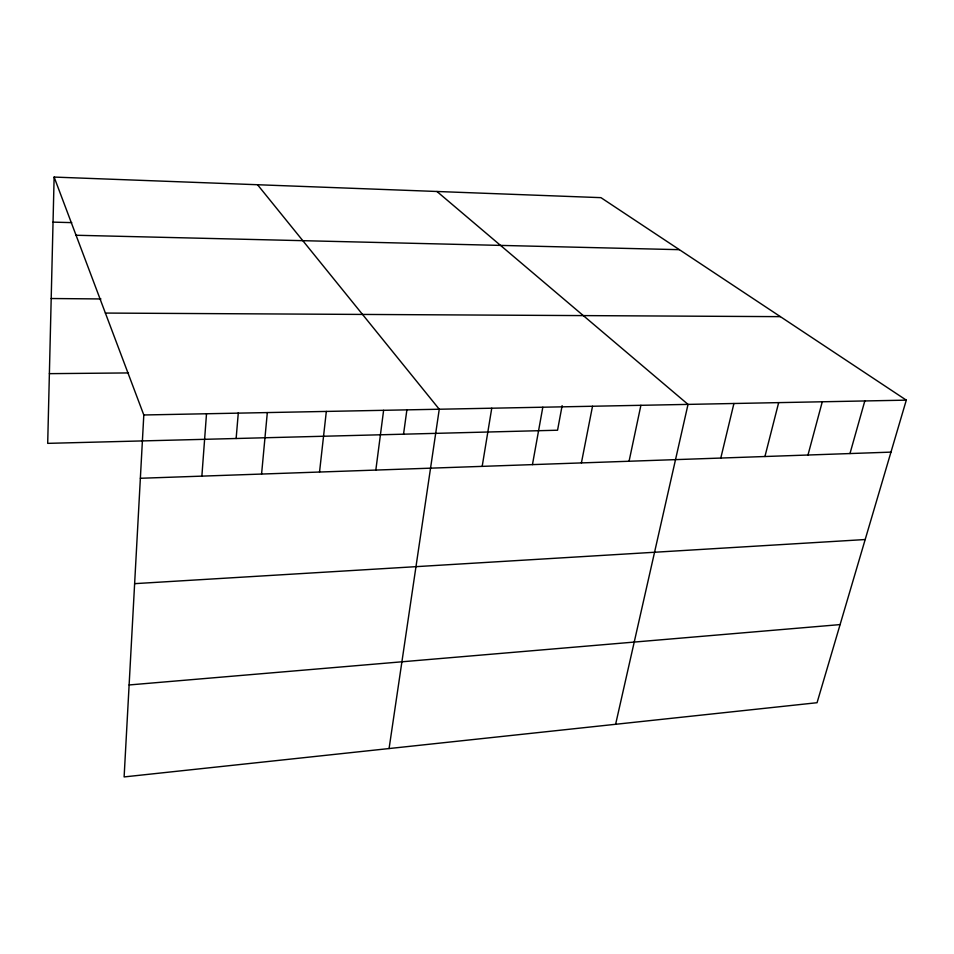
<?xml version="1.0" encoding="UTF-8"?>
<svg xmlns="http://www.w3.org/2000/svg" width="954" height="954" viewBox="0 0 954 954"><rect width="100%" height="100%" fill="white"/><g stroke="black" fill="none" stroke-linecap="round" stroke-linejoin="round"><path stroke-width="1.43" d="M54.128 177.074L143.804 414.978L124.115 776.926L817.053 702.716L906.3 400.143L600.948 197.657L54.128 177.074L47.7 443.36L557.553 430.218L562.133 405.641M201.878 476.129L206.505 413.762M236.139 438.506L238.309 412.712M261.575 474.055L267.323 412.581M319.53 472.039L326.328 411.436M375.828 470.072L383.615 410.315M403.542 434.189L406.905 409.767M389.077 748.544L439.257 409.23L257.532 184.73M482.187 466.363L491.751 408.205M532.451 464.61L542.814 407.215M581.403 462.905L592.517 406.249M629.068 461.247L640.897 405.307M615.616 724.289L688.025 404.389L436.956 191.492M720.795 458.051L733.924 403.494M764.929 456.513L778.667 402.624M807.978 455.01L822.276 401.777M849.978 453.544L864.813 400.954M129.112 684.96L840.092 624.596M134.633 583.657L865.183 539.535M140.369 478.276L890.964 452.124M143.804 414.978L906.3 400.143M49.381 373.658L128.504 372.931M105.381 313.067L780.372 316.645M51.194 298.519L100.945 298.948M76.058 235.256L679.379 249.674M53.042 222.127L71.765 222.628"/></g></svg>
